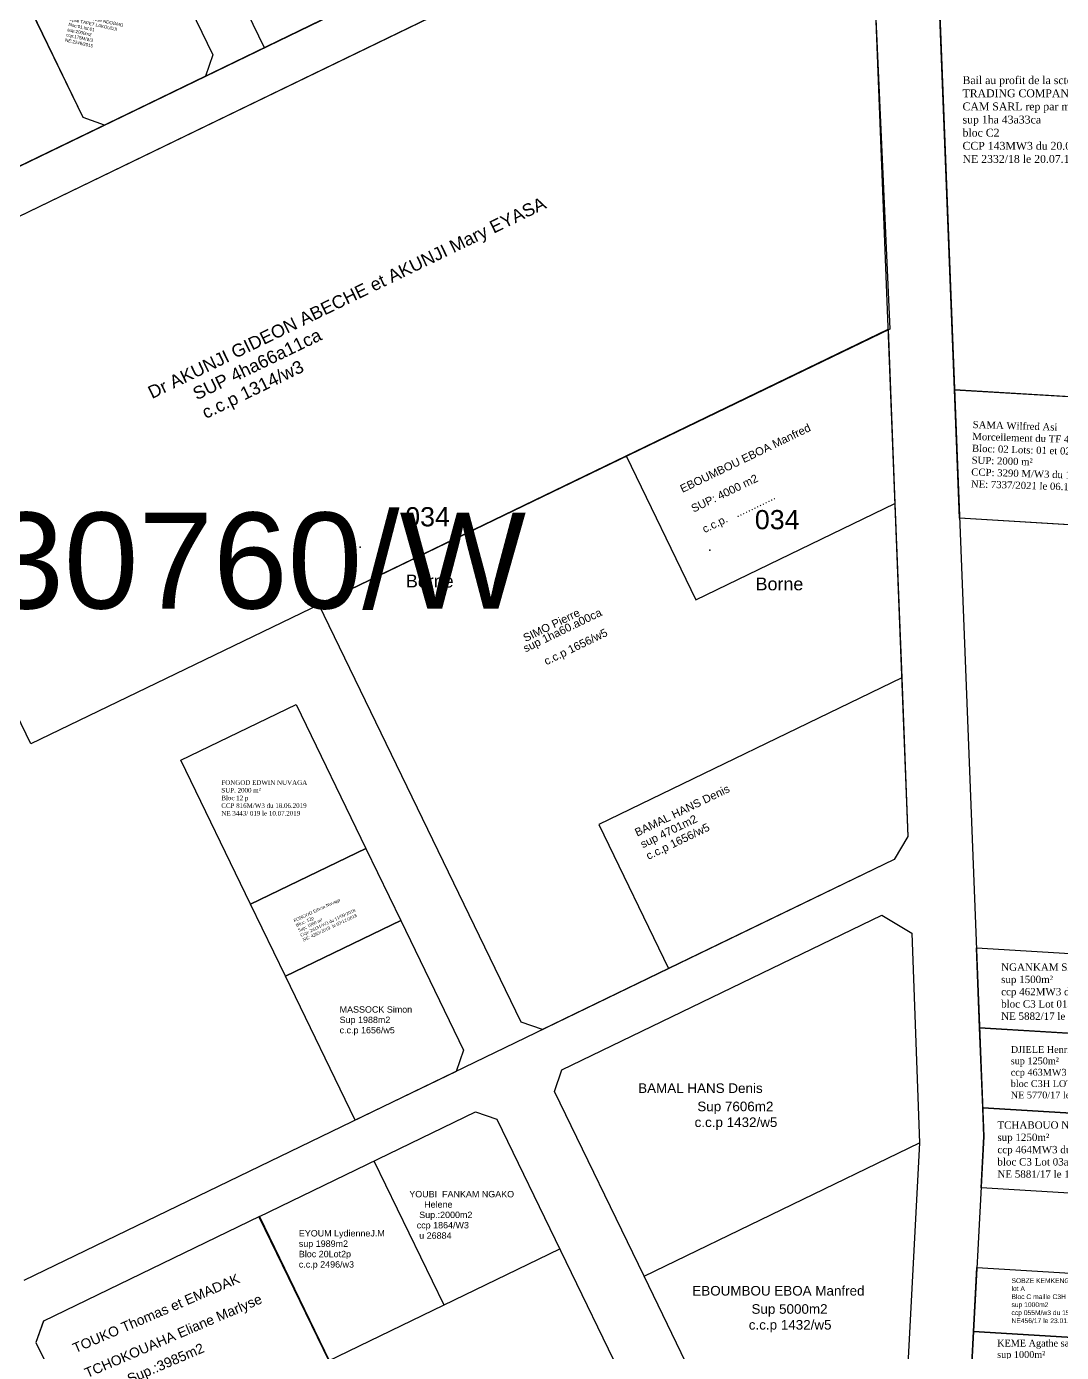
# Model space of a CAD drawing. Header units: millimetres. Extents: x 590121 to 927379, y 438565 to 1441738.
# Drawn here: x 926048.8 to 926372.2, y 1439923.9 to 1440338.2 of the extents above; entities that cross this region are included whole.
import ezdxf

# ---------------------------------------------------------------- set-up
doc = ezdxf.new("R2010")
doc.units = ezdxf.units.MM
doc.header["$LTSCALE"] = 10
for name, color, linetype in [('EEC 1', 7, 'Continuous'), ('end maj 26 02 2021', 30, 'Continuous'), ('MAJ AVRIL 2021', 7, 'Continuous'), ('MAJ OCT 2021', 7, 'Continuous')]:
    doc.layers.add(name, color=color, linetype=linetype)
doc.styles.get("Standard").update_dxf_attribs({"font": 'arial.ttf'})
doc.styles.add('Times 1.0', font='times.ttf', dxfattribs={"width": 0.99, "height": 1})

msp = doc.modelspace()

# ---------------------------------------------------------------- linework, layer by layer
at = {"layer": 'EEC 1', "color": 7, "linetype": 'ByBlock', "lineweight": -3, "ltscale": 0.0014}
for p, q in [((926338.77, 1440224.72), (926388.68, 1440221.7)), ((926340.35, 1440184.55), (926338.77, 1440224.72)), ((926390.26, 1440181.53), (926340.35, 1440184.55))]:
    msp.add_line(p, q, dxfattribs=at)
at = {"layer": 'end maj 26 02 2021', "linetype": 'ByBlock'}
for p, q in [((926066.55, 1440309.72), (925984.68, 1440478.89)), ((926208.25, 1440372.75), (925754.59, 1440153.17)), ((925984.82, 1440249.05), (926218.85, 1440362.32)), ((926314.02, 1440345.16), (926318.61, 1440243.67)), ((926140.74, 1440340.07), (926073.23, 1440307.4)), ((926073.23, 1440307.4), (926066.55, 1440309.72)), ((926050.17, 1440114.04), (925984.82, 1440249.05)), ((926318.61, 1440243.67), (926050.17, 1440114.04)), ((926160.12, 1440167.26), (926318.01, 1440243.67)), ((926318.01, 1440243.67), (926320.15, 1440189.16)), ((926140.18, 1440157.6), (926236.18, 1440204.07)), ((926236.18, 1440204.07), (926257.96, 1440159.06)), ((926257.96, 1440159.06), (926320.15, 1440189.16)), ((926320.15, 1440189.16), (926322.29, 1440134.65)), ((926203.35, 1440027.09), (926140.18, 1440157.6)), ((926322.29, 1440134.65), (926227.64, 1440088.83)), ((926322.29, 1440134.65), (926324.24, 1440085.13)), ((926227.64, 1440088.83), (926249.42, 1440043.83)), ((926319.94, 1440077.96), (926249.42, 1440043.83)), ((926319.94, 1440077.96), (926319.94, 1440077.96)), ((926216.13, 1440012.16), (926316.04, 1440060.52)), ((926316.04, 1440060.52), (926325.43, 1440054.88)), ((926129.74, 1440041.45), (926165.74, 1440058.88)), ((926165.74, 1440058.88), (926185.35, 1440018.37)), ((926325.43, 1440054.88), (926327.8, 1439989.36)), ((926249.42, 1440043.83), (926210.03, 1440024.76)), ((926151.52, 1439996.45), (926129.74, 1440041.45)), ((926210.03, 1440024.76), (926203.35, 1440027.09)), ((926185.35, 1440018.37), (926183.03, 1440011.69)), ((926183.03, 1440011.69), (926151.52, 1439996.45)), ((926213.81, 1440005.48), (926216.13, 1440012.16)), ((926241.77, 1439947.72), (926213.81, 1440005.48)), ((926121.46, 1439966.3), (926189.12, 1439999.09)), ((926189.12, 1439999.09), (926195.82, 1439996.76)), ((926195.82, 1439996.76), (926315.22, 1439750.57)), ((926241.77, 1439947.72), (926327.8, 1439989.36)), ((926327.8, 1439989.36), (926323.95, 1439916.21)), ((926157.38, 1439983.76), (926179.21, 1439938.75)), ((926121.62, 1439966.41), (926054.14, 1439933.66)), ((926121.46, 1439966.3), (926143.28, 1439921.32)), ((926121.62, 1439966.41), (926165.26, 1439876.43)), ((926071.43, 1439886.57), (926215.45, 1439956.29)), ((926269.72, 1439889.96), (926241.77, 1439947.72)), ((926054.11, 1439933.74), (926051.79, 1439927.06)), ((926054.14, 1439933.66), (926051.79, 1439927.06)), ((926051.79, 1439927.06), (926071.43, 1439886.57))]:
    msp.add_line(p, q, dxfattribs=at)
at = {"layer": 'end maj 26 02 2021', "color": 3, "linetype": 'ByBlock'}
for p, q in [((926328.81, 1440477.96), (926347.94, 1439991.43)), ((925917.31, 1440216.38), (926218.85, 1440362.32)), ((926314.02, 1440345.16), (926324.24, 1440085.13)), ((926324.24, 1440085.13), (926319.94, 1440077.96)), ((926319.94, 1440077.96), (926048.01, 1439946.34)), ((926347.94, 1439991.43), (926331.31, 1439675.73))]:
    msp.add_line(p, q, dxfattribs=at)
at = {"layer": 'end maj 26 02 2021', "color": 3, "linetype": 'ByBlock', "ltscale": 0.0014, "flags": 128}
msp.add_lwpolyline([(925714.14, 1440503.13), (926158.15, 1440477.71), (926165.32, 1440472.92), (926210.57, 1440379.43), (926208.25, 1440372.75), (925859.05, 1440203.73)], close=True, dxfattribs=at)
msp.add_lwpolyline([(925714.14, 1440503.13), (926158.15, 1440477.71), (926165.32, 1440472.92), (926210.57, 1440379.43), (926208.25, 1440372.75), (925859.05, 1440203.73)], close=True, dxfattribs=at)
at = {"layer": 'end maj 26 02 2021', "color": 3, "linetype": 'ByBlock', "lineweight": -3, "ltscale": 0.0014, "flags": 128}
msp.add_lwpolyline([(925714.14, 1440503.13), (926158.15, 1440477.71), (926165.32, 1440472.92), (926210.57, 1440379.43), (926208.25, 1440372.75), (925859.05, 1440203.73)], close=True, dxfattribs=at)
at = {"layer": 'end maj 26 02 2021', "color": 150, "linetype": 'ByBlock', "lineweight": -3, "ltscale": 0.0014, "flags": 128}
for points in [[(926333.14, 1440367.94), (926433.45, 1440361.86), (926439.09, 1440218.64), (926338.77, 1440224.72)], [(926133.06, 1440126.39), (926154.85, 1440081.38), (926118.85, 1440063.96), (926097.06, 1440108.97)], [(926345.63, 1440050.3), (926405.81, 1440046.66), (926406.79, 1440021.68), (926346.61, 1440025.32)], [(926346.61, 1440025.32), (926396.77, 1440022.29), (926397.75, 1439997.31), (926347.59, 1440000.34)], [(926347.59, 1440000.34), (926397.75, 1439997.31), (926398, 1439991.08), (926397.01, 1439972.34), (926347.09, 1439975.36), (926347.94, 1439991.43)], [(926345.78, 1439950.4), (926395.69, 1439947.38), (926394.64, 1439927.41), (926344.73, 1439930.43)], [(926344.73, 1439930.43), (926394.64, 1439927.41), (926393.61, 1439907.43), (926343.67, 1439910.45)]]:
    msp.add_lwpolyline(points, close=True, dxfattribs=at)
at = {"layer": 'end maj 26 02 2021', "color": 150, "linetype": 'ByBlock', "flags": 128}
msp.add_lwpolyline([(926089.64, 1440365.31), (926107.06, 1440329.32), (926104.73, 1440322.65), (926073.23, 1440307.4), (926066.55, 1440309.72), (926049.14, 1440345.71), (926089.64, 1440365.31)], dxfattribs=at)
at = {"layer": 'end maj 26 02 2021', "color": 150, "flags": 128}
msp.add_lwpolyline([(926131.8, 1440358.55), (926140.74, 1440340.07), (926123.16, 1440331.56), (926114.22, 1440350.04)], close=True, dxfattribs=at)
at = {"layer": 'end maj 26 02 2021', "color": 150}
msp.add_lwpolyline([(926154.85, 1440081.38), (926165.74, 1440058.88), (926129.74, 1440041.45), (926118.85, 1440063.96)], close=True, dxfattribs=at)
at = {"layer": 'end maj 26 02 2021', "linetype": 'ByBlock'}
for p in [(926153.09, 1440175.46, 27.73), (926153.09, 1440175.46, 27.73), (926153.09, 1440175.46, 27.73), (926153.09, 1440175.46, 27.73), (926262.34, 1440174.57, 4.32)]:
    msp.add_point(p, dxfattribs=at)
at = {"layer": 'MAJ AVRIL 2021', "color": 7, "linetype": 'ByBlock', "lineweight": -3, "ltscale": 0.0014, "flags": 128}
msp.add_lwpolyline([(926338.77, 1440224.72), (926388.68, 1440221.7), (926390.26, 1440181.53), (926340.35, 1440184.55)], close=True, dxfattribs=at)
at = {"layer": 'MAJ OCT 2021', "flags": 128}
msp.add_lwpolyline([(926338.77, 1440224.72), (926388.68, 1440221.7), (926390.26, 1440181.53), (926340.35, 1440184.55)], close=True, dxfattribs=at)

# ---------------------------------------------------------------- texts
at = {"layer": 'end maj 26 02 2021', "color": 7, "linetype": 'ByBlock'}
for s, height, rotation, p in [('Dr AKUNJI GIDEON ABECHE et AKUNJI Mary EYASA', 4, 25.8237, (926088.03, 1440221.77)), ('Dr AKUNJI GIDEON ABECHE et AKUNJI Mary EYASA', 4, 25.8237, (926088.03, 1440221.77)), ('Dr AKUNJI GIDEON ABECHE et AKUNJI Mary EYASA', 4, 25.8237, (926088.03, 1440221.77)), ('Dr AKUNJI GIDEON ABECHE et AKUNJI Mary EYASA', 4, 25.8237, (926088.03, 1440221.77)), ('        SUP 4ha66a11ca', 4, 25.8237, (926090.85, 1440215.94)), ('        SUP 4ha66a11ca', 4, 25.8237, (926090.85, 1440215.94)), ('        SUP 4ha66a11ca', 4, 25.8237, (926090.85, 1440215.94)), ('        SUP 4ha66a11ca', 4, 25.8237, (926090.85, 1440215.94)), ('        c.c.p 1314/w3', 4, 25.8237, (926093.67, 1440210.11)), ('        c.c.p 1314/w3', 4, 25.8237, (926093.67, 1440210.11)), ('        c.c.p 1314/w3', 4, 25.8237, (926093.67, 1440210.11)), ('        c.c.p 1314/w3', 4, 25.8237, (926093.67, 1440210.11)), ('EBOUMBOU EBOA Manfred', 2.5, 25.8237, (926253.78, 1440192.45)), ('EBOUMBOU EBOA Manfred', 2.5, 25.8237, (926253.78, 1440192.45)), ('EBOUMBOU EBOA Manfred', 2.5, 25.8237, (926253.78, 1440192.45)), ('EBOUMBOU EBOA Manfred', 2.5, 25.8237, (926253.78, 1440192.45)), ('SUP: 4000 m2', 2.5, 25.8237, (926257.24, 1440186.28)), ('SUP: 4000 m2', 2.5, 25.8237, (926257.24, 1440186.28)), ('SUP: 4000 m2', 2.5, 25.8237, (926257.24, 1440186.28)), ('SUP: 4000 m2', 2.5, 25.8237, (926257.24, 1440186.28)), ('c.c.p.   ..............', 2.5, 25.8237, (926260.7, 1440179.86)), ('c.c.p.   ..............', 2.5, 25.8237, (926260.7, 1440179.86)), ('c.c.p.   ..............', 2.5, 25.8237, (926260.7, 1440179.86)), ('c.c.p.   ..............', 2.5, 25.8237, (926260.7, 1440179.86)), ('SIMO Pierre', 2.5, 25.8237, (926204.75, 1440145.83)), ('SIMO Pierre', 2.5, 25.8237, (926204.75, 1440145.83)), ('SIMO Pierre', 2.5, 25.8237, (926204.75, 1440145.83)), ('SIMO Pierre', 2.5, 25.8237, (926204.75, 1440145.83)), ('sup 1ha60.a00ca', 2.5, 25.8237, (926204.75, 1440142.59)), ('sup 1ha60.a00ca', 2.5, 25.8237, (926204.75, 1440142.59)), ('sup 1ha60.a00ca', 2.5, 25.8237, (926204.75, 1440142.59)), ('sup 1ha60.a00ca', 2.5, 25.8237, (926204.75, 1440142.59)), ('c.c.p 1656/w5', 2.5, 25.8237, (926211.26, 1440138.58)), ('c.c.p 1656/w5', 2.5, 25.8237, (926211.26, 1440138.58)), ('c.c.p 1656/w5', 2.5, 25.8237, (926211.26, 1440138.58)), ('c.c.p 1656/w5', 2.5, 25.8237, (926211.26, 1440138.58)), ('BAMAL HANS Denis', 2.5, 25.8237, (926239.63, 1440085.06)), ('BAMAL HANS Denis', 2.5, 25.8237, (926239.63, 1440085.06)), ('BAMAL HANS Denis', 2.5, 25.8237, (926239.63, 1440085.06)), ('BAMAL HANS Denis', 2.5, 25.8237, (926239.63, 1440085.06)), ('sup 4701m2', 2.5, 25.8237, (926241.39, 1440081.41)), ('sup 4701m2', 2.5, 25.8237, (926241.39, 1440081.41)), ('sup 4701m2', 2.5, 25.8237, (926241.39, 1440081.41)), ('sup 4701m2', 2.5, 25.8237, (926241.39, 1440081.41)), ('c.c.p 1656/w5', 2.5, 25.8237, (926243.16, 1440077.77)), ('c.c.p 1656/w5', 2.5, 25.8237, (926243.16, 1440077.77)), ('c.c.p 1656/w5', 2.5, 25.8237, (926243.16, 1440077.77)), ('c.c.p 1656/w5', 2.5, 25.8237, (926243.16, 1440077.77)), ('TOUKO Thomas et EMADAK', 3.0821, 23.211, (926064.09, 1439923.67)), ('TCHOKOUAHA Eliane Marlyse', 3.0821, 23.211, (926067.8, 1439915.89)), ('Sup.:3985m2', 3.0821, 23.211, (926081.13, 1439914.04))]:
    msp.add_text(s, height=height, rotation=rotation, dxfattribs=at).set_placement(p)
at = {"layer": 'end maj 26 02 2021', "color": 1, "linetype": 'ByBlock'}
msp.add_text('T.F 30760/W', height=30, dxfattribs=at).set_placement((925962.73, 1440156.33))
msp.add_text('T.F 30760/W', height=30, dxfattribs=at).set_placement((925962.73, 1440156.33))
msp.add_text('T.F 30760/W', height=30, dxfattribs=at).set_placement((925962.73, 1440156.33))
msp.add_text('T.F 30760/W', height=30, dxfattribs=at).set_placement((925962.73, 1440156.33))
at = {"layer": 'end maj 26 02 2021', "color": 7, "linetype": 'ByBlock'}
for s, height, p in [('MASSOCK Simon', 2, (926146.67, 1440030.07)), ('MASSOCK Simon', 2, (926146.67, 1440030.07)), ('MASSOCK Simon', 2, (926146.67, 1440030.07)), ('MASSOCK Simon', 2, (926146.67, 1440030.07)), ('Sup 1988m2', 2, (926146.67, 1440026.83)), ('Sup 1988m2', 2, (926146.67, 1440026.83)), ('Sup 1988m2', 2, (926146.67, 1440026.83)), ('Sup 1988m2', 2, (926146.67, 1440026.83)), ('c.c.p 1656/w5', 2, (926146.67, 1440023.59)), ('c.c.p 1656/w5', 2, (926146.67, 1440023.59)), ('c.c.p 1656/w5', 2, (926146.67, 1440023.59)), ('c.c.p 1656/w5', 2, (926146.67, 1440023.59)), ('BAMAL HANS Denis', 3, (926239.95, 1440004.98)), ('BAMAL HANS Denis', 3, (926239.95, 1440004.98)), ('BAMAL HANS Denis', 3, (926239.95, 1440004.98)), ('BAMAL HANS Denis', 3, (926239.95, 1440004.98)), ('Sup 7606m2', 3, (926258.43, 1439999.28)), ('Sup 7606m2', 3, (926258.43, 1439999.28)), ('Sup 7606m2', 3, (926258.43, 1439999.28)), ('Sup 7606m2', 3, (926258.43, 1439999.28)), ('c.c.p 1432/w5', 3, (926257.58, 1439994.34)), ('c.c.p 1432/w5', 3, (926257.58, 1439994.34)), ('c.c.p 1432/w5', 3, (926257.58, 1439994.34)), ('c.c.p 1432/w5', 3, (926257.58, 1439994.34)), ('YOUBI  FANKAM NGAKO ', 2, (926168.43, 1439972.38)), ('      Helene', 2, (926168.43, 1439969.14)), ('   ccp 1864/W3', 2, (926168.43, 1439962.66)), ('    Sup.:2000m2', 2, (926168.43, 1439965.9)), ('EYOUM LydienneJ.M', 2, (926133.92, 1439960.14)), ('    u 26884', 2, (926168.43, 1439959.42)), ('sup 1989m2', 2, (926133.92, 1439956.9)), ('Bloc 20Lot2p', 2, (926133.92, 1439953.66)), ('c.c.p 2496/w3', 2, (926133.92, 1439950.42)), ('EBOUMBOU EBOA Manfred', 3, (926256.87, 1439941.68)), ('EBOUMBOU EBOA Manfred', 3, (926256.87, 1439941.68)), ('EBOUMBOU EBOA Manfred', 3, (926256.87, 1439941.68)), ('EBOUMBOU EBOA Manfred', 3, (926256.87, 1439941.68)), ('Sup 5000m2', 3, (926275.35, 1439935.99)), ('Sup 5000m2', 3, (926275.35, 1439935.99)), ('Sup 5000m2', 3, (926275.35, 1439935.99)), ('Sup 5000m2', 3, (926275.35, 1439935.99)), ('c.c.p 1432/w5', 3, (926274.5, 1439931.05)), ('c.c.p 1432/w5', 3, (926274.5, 1439931.05)), ('c.c.p 1432/w5', 3, (926274.5, 1439931.05)), ('c.c.p 1432/w5', 3, (926274.5, 1439931.05))]:
    msp.add_text(s, height=height, dxfattribs=at).set_placement(p)
at = {"layer": 'end maj 26 02 2021', "linetype": 'ByBlock', "insert": (926063.52, 1440345.89), "char_height": 1, "attachment_point": 1, "rotation": 347.6123}
msp.add_mtext('ENFANT TAPET NDONGMO \\PChris Jason Tony\\Prép par Thérèse NDOGMO \\Pepse TAPET LAKOUDJI\\Pbloc:01,lot:01\\Psup:2000m2\\Pccp:175M/W3\\PNE:2246/2015', dxfattribs=at)
at = {"layer": 'end maj 26 02 2021', "color": 150, "linetype": 'ByBlock', "lineweight": -3, "ltscale": 0.0014, "attachment_point": 1, "style": 'Times 1.0'}
for s, insert, char_height, width in [('{\\fTimes New Roman|b0|i0|c186|p18;Bail au profit de la scté GLOBE DIFFUSION }\\P{\\fTimes New Roman|b0|i0|c186|p18;TRADING COMPANY\\PCAM SARL rep par mr LI ZHI HONG\\Psup 1ha 43a33ca\\Pbloc C2\\PCCP 143MW3 du 20.07.18\\PNE 2332/18 le 20.07.18}', (926341.29, 1440322.65), 2.4606, 125.2878), ('{\\C256;FONGOD EDWIN NUVAGA\\PSUP. 2000 m²\\PBloc 12 p\\PCCP 816M/W3 du 18.06.2019\\PNE 3443/ 019 le 10.07.2019}', (926109.7, 1440102.69), 1.4392, 204.9477), ('NGANKAM SAMENDEU Celestin\\Psup 1500m²\\Pccp 462MW3 du 10.04.17\\Pbloc C3 Lot 01a\\PNE 5882/17 le 19.12.17', (926353.35, 1440045.45), 2.2983, 97.4974), ('DJIELE Henrie\\Psup 1250m²\\Pccp 463MW3 du 10.04.17\\Pbloc C3H LOT C3\\PNE 5770/17 le 31.10.17', (926356.35, 1440019.63), 2.1321, 86.6866), ('TCHABOUO NYAMSI Anaclet\\Psup 1250m²\\Pccp 464MW3 du 10.04.17\\Pbloc C3 Lot 03a\\PNE 5881/17 le 19.12.17', (926352.18, 1439996.11), 2.2983, 97.4974), ('KEME Agathe sabine\\P{\\fTimes New Roman|b0|i0|c186|p18;sup 1000m²\\Pccp 46}4{\\fTimes New Roman|b0|i0|c186|p18;MW3 du 10.04.17\\Pbloc C3 LOT }C{\\fTimes New Roman|b0|i0|c186|p18; \\PNE 5}799{\\fTimes New Roman|b0|i0|c186|p18;/17 le }06{\\fTimes New Roman|b0|i0|c186|p18;.11.17}', (926352.11, 1439927.89), 2.1321, 86.6866)]:
    msp.add_mtext(s, dxfattribs=dict(at, insert=insert, char_height=char_height, width=width))
at = {"layer": 'end maj 26 02 2021', "linetype": 'ByBlock', "width": 16.6639, "attachment_point": 1}
for s, insert, char_height in [('034', (926167.14, 1440188.01, 20.47), 6), ('034', (926167.14, 1440188.01, 20.47), 6), ('034', (926167.14, 1440188.01, 20.47), 6), ('034', (926167.14, 1440188.01, 20.47), 6), ('034', (926276.39, 1440187.11, -2.94), 6), ('Borne', (926167.38, 1440166.93, 20.47), 4), ('Borne', (926167.38, 1440166.93, 20.47), 4), ('Borne', (926167.38, 1440166.93, 20.47), 4), ('Borne', (926167.38, 1440166.93, 20.47), 4), ('Borne', (926276.63, 1440166.03, -2.94), 4)]:
    msp.add_mtext(s, dxfattribs=dict(at, insert=insert, char_height=char_height))
at = {"layer": 'end maj 26 02 2021', "insert": (926132.12, 1440059.2), "char_height": 1, "attachment_point": 1, "rotation": 24.9906}
msp.add_mtext_dynamic_manual_height_columns('{\\fTimes New Roman|b0|i0|c0|p18;FONGOD Edwin Nuvaga\\PBloc: 12p\\PSup: 1000 m²\\PCcp: 241M/W3 du 11/09/2018\\PNE: 4263/2018  le 03/12/2018}', width=120.4831, gutter_width=12.5, heights=[24.8], dxfattribs=at)
at = {"layer": 'end maj 26 02 2021', "color": 0, "linetype": 'ByBlock', "ltscale": 0.0014, "insert": (926356.58, 1439947.08), "char_height": 1.5, "width": 42.8315, "attachment_point": 1}
msp.add_mtext('SOBZE KEMKENG Maxime\\Plot A\\PBloc C maille C3H \\Psup 1000m2\\Pccp 055M/w3 du 15.09.16\\PNE456/17 le 23.01.17', dxfattribs=at)
at = {"layer": 'MAJ OCT 2021', "ltscale": 0.0014, "insert": (926344.5, 1440214.95), "char_height": 2.2228, "width": 43.3457, "attachment_point": 1, "rotation": 358.2638}
msp.add_mtext('\\A1;{\\fTimes New Roman|b0|i0|c0|p18;SAMA Wilfred Asi\\PMorcellement du TF 42963/W\\PBloc: 02 Lots: 01 et 02 \\P\\fTimes New Roman|b0|i0|c186|p18;SUP\\fTimes New Roman|b0|i0|c0|p18;:\\fTimes New Roman|b0|i0|c186|p18; \\fTimes New Roman|b0|i0|c0|p18;2000 \\fTimes New Roman|b0|i0|c186|p18;m²\\PCCP\\fTimes New Roman|b0|i0|c0|p18;: 3290 \\fTimes New Roman|b0|i0|c186|p18;M/W\\fTimes New Roman|b0|i0|c0|p18;3\\fTimes New Roman|b0|i0|c186|p18; du \\fTimes New Roman|b0|i0|c0|p18;19\\fTimes New Roman|b0|i0|c186|p18;.0\\fTimes New Roman|b0|i0|c0|p18;4\\fTimes New Roman|b0|i0|c186|p18;.\\fTimes New Roman|b0|i0|c0|p18;2\\fTimes New Roman|b0|i0|c186|p18;021\\PNE: 7\\fTimes New Roman|b0|i0|c0|p18;337\\fTimes New Roman|b0|i0|c186|p18;/2021 le 06.10.2021}', dxfattribs=at)

doc.saveas('drawing.dxf')
